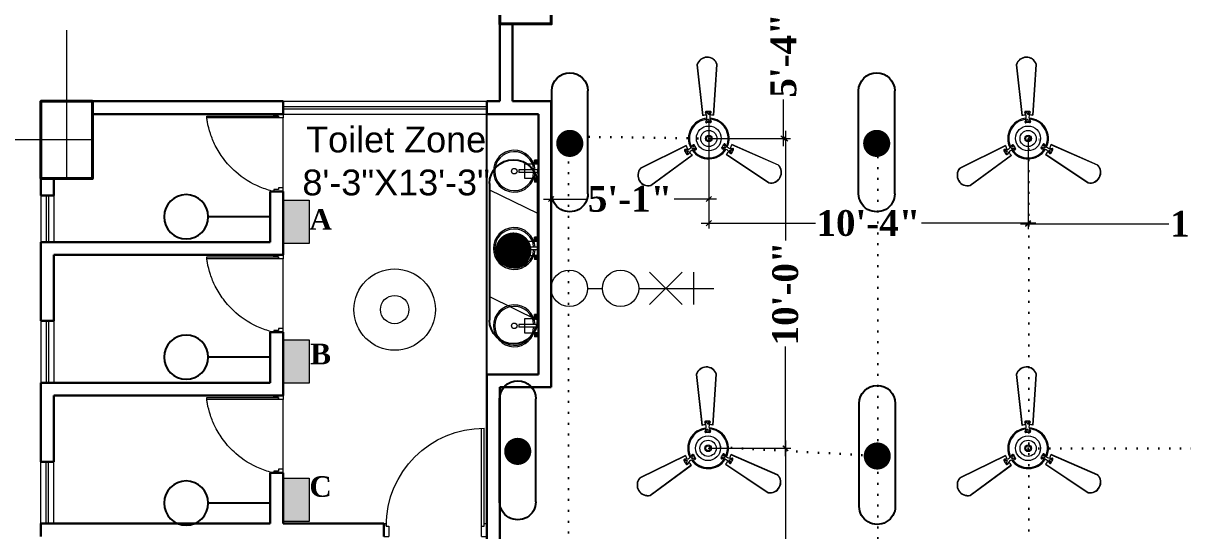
# Model space of a CAD drawing. Header units: inches. Extents: x -12 to 20935469, y -1604 to 24729220.
# Drawn here: x 20824037 to 20824486.9, y 24654693.5 to 24654890.5 of the extents above; entities that cross this region are included whole.
import ezdxf

# ---------------------------------------------------------------- set-up
doc = ezdxf.new("R2010")
doc.units = ezdxf.units.IN
doc.header["$LTSCALE"] = 0.03
doc.header["$MEASUREMENT"] = 0
doc.header["$PDMODE"] = 32
doc.header["$PDSIZE"] = 15
doc.linetypes.add('ACAD_ISO08W100', pattern=[36, 24, -3, 6, -3])
doc.linetypes.add('DOT', pattern=[0.25, 0, -0.25])
for name, color, linetype, lineweight in [('0-elect.fixture-3 fan', 200, 'Continuous', 20), ('column', 1, 'Continuous', 40), ('Dimiention', 75, 'Continuous', 18), ('Door', 7, 'Continuous', 18), ('E-CF', 4, 'Continuous', 30), ('Glass Line', 252, 'Continuous', 9), ('Grid Line', 252, 'Continuous', 18), ('line', 7, 'Continuous', 9), ('Main Wall', 7, 'Continuous', 30), ('TOILET FIXTURE', 142, 'Continuous', 5), ('wind.', 150, 'Continuous', 20)]:
    doc.layers.add(name, color=color, linetype=linetype, lineweight=lineweight)
for name, color, linetype in [('DIM TEXT 2025', 7, 'Continuous'), ('H', 154, 'Continuous'), ('SB TEXT', 215, 'DOT'), ('TEXT', 7, 'Continuous'), ('w', 188, 'DOT')]:
    doc.layers.add(name, color=color, linetype=linetype)
doc.styles.add('2', font='swisscl.ttf')
doc.styles.get("Standard").update_dxf_attribs({"font": 'timesbd.ttf'})
doc.dimstyles.new('Standard 8', dxfattribs={"dimtxt": 7, "dimasz": 2, "dimexe": 2, "dimexo": 2, "dimgap": 2, "dimtad": 0, "dimdec": 0, "dimzin": 3, "dimdsep": 46, "dimlunit": 4, "dimtxsty": 'Standard', "dimblk": 'OBLIQUE', "dimcen": 3, "dimdle": 3, "dimclrd": 256, "dimclre": 256, "dimclrt": 256, "dimadec": 0, "dimazin": 0, "dimtfac": 1, "dimtdec": 0, "dimtix": 1, "dimtofl": 0, "dimtmove": 0, "dimatfit": 0, "dimldrblk": 'OBLIQUE', "dimfxl": 1, "dimtolj": 1, "dimtzin": 0, "dimlwd": -1, "dimlwe": -1, "dimarcsym": 0})

# ---------------------------------------------------------------- blocks, each defined once
blk = doc.blocks.new('7-flat-72')
at = {"layer": 'Glass Line', "color": 8, "ltscale": 20}
for p, q in [((-64476.55, 376959.41), (-64476.55, 376966.61)), ((-64475.47, 376966.61), (-64476.55, 376966.61)), ((-64475.47, 376959.41), (-64475.47, 376966.61)), ((-64478.71, 376960.49), (-64480.33, 376960.49)), ((-64480.33, 376959.52), (-64480.33, 376960.49)), ((-64478.71, 376959.52), (-64480.33, 376959.52)), ((-64480.33, 376959.05), (-64480.33, 376959.41)), ((-64478.71, 376959.41), (-64480.33, 376959.41)), ((-64478.71, 376959.05), (-64480.33, 376959.05)), ((-64480.28, 376959.52), (-64480.28, 376960.49)), ((-64480.15, 376959.52), (-64480.15, 376960.49)), ((-64480.15, 376959.41), (-64480.15, 376959.52)), ((-64479.92, 376959.52), (-64479.92, 376960.49)), ((-64479.52, 376959.52), (-64479.52, 376960.49)), ((-64479.13, 376959.52), (-64479.13, 376960.49)), ((-64478.9, 376959.52), (-64478.9, 376960.49)), ((-64478.89, 376959.41), (-64478.89, 376959.52)), ((-64478.77, 376959.52), (-64478.77, 376960.49)), ((-64478.71, 376959.52), (-64478.71, 376960.49)), ((-64478.71, 376959.05), (-64478.71, 376959.41)), ((-64475.11, 376959.41), (-64476.91, 376959.41)), ((-64476.91, 376959.05), (-64476.91, 376959.41)), ((-64475.11, 376959.05), (-64476.91, 376959.05)), ((-64475.11, 376959.05), (-64475.11, 376959.41)), ((-64473.31, 376960.49), (-64471.69, 376960.49)), ((-64473.31, 376959.52), (-64473.31, 376960.49)), ((-64473.31, 376959.52), (-64471.69, 376959.52)), ((-64473.31, 376959.05), (-64473.31, 376959.41)), ((-64473.31, 376959.41), (-64471.69, 376959.41)), ((-64473.31, 376959.05), (-64471.69, 376959.05)), ((-64473.26, 376959.52), (-64473.26, 376960.49)), ((-64473.13, 376959.52), (-64473.13, 376960.49)), ((-64473.13, 376959.41), (-64473.13, 376959.52)), ((-64472.9, 376959.52), (-64472.9, 376960.49)), ((-64472.5, 376959.52), (-64472.5, 376960.49)), ((-64472.11, 376959.52), (-64472.11, 376960.49)), ((-64471.88, 376959.52), (-64471.88, 376960.49)), ((-64471.87, 376959.41), (-64471.87, 376959.52)), ((-64471.75, 376959.52), (-64471.75, 376960.49)), ((-64471.69, 376959.52), (-64471.69, 376960.49)), ((-64471.69, 376959.05), (-64471.69, 376959.41))]:
    blk.add_line(p, q, dxfattribs=at)
blk.add_circle((-64476.02, 376968.4, 0), 1.08, dxfattribs=at)
for radius, start, end in [(8.1, 273.8334, 266.1883), (7.55, 274.115, 265.9068)]:
    blk.add_arc((-64476.02, 376968.4, 0), radius, start, end, dxfattribs=at)
blk = doc.blocks.new('SFSFSFS-flat-72')
at = {"layer": 'TOILET FIXTURE', "ltscale": 0.2}
blk.add_lwpolyline([(-3918.47, -3608.1), (-3918.47, -3602.7), (-3923.87, -3602.7), (-3923.87, -3608.1)], close=True, dxfattribs=at)
at = {"layer": 'TOILET FIXTURE', "ltscale": 20}
blk.add_blockref('7-flat-72', (60554.84, -380567.16), dxfattribs=at)
blk = doc.blocks.new('$D40')
at = {"layer": 'Door'}
for p, q in [((1, 4), (1, 42)), ((2, 0), (2, 41.99)), ((1, 5), (0, 5)), ((40, 5), (38.99, 5)), ((39, 5), (39, 4)), ((2, 0), (0, 0)), ((2, 4), (1, 4)), ((39, 4), (38, 4)), ((38, 4), (38, 0)), ((40, 0), (38, 0))]:
    blk.add_line(p, q, dxfattribs=at)
blk.add_arc((1, 4), 38, 0, 90, dxfattribs=at)
blk = doc.blocks.new('sssss-flat-876')
at = {"layer": 'Door', "linetype": 'Continuous', "ltscale": 3}
blk.add_line((3666.52, 84027.2), (3666.52, 84055.74), dxfattribs=at)
at = {"layer": 'Door', "linetype": 'Continuous', "ltscale": 3, "extrusion": (-7.21527e-09, -3.35624e-18, 1), "elevation": 0}
for points in [[(3666.52, 84057.2), (3666.52, 84055.74), (3668.35, 84055.74), (3668.35, 84056.47), (3670.18, 84056.47), (3670.18, 84057.2)], [(3668.35, 84055.74), (3696.16, 84055.74), (3696.16, 84056.47), (3668.35, 84056.47)]]:
    blk.add_lwpolyline(points, close=True, dxfattribs=at)
at = {"layer": 'Door', "linetype": 'Continuous', "ltscale": 3, "flags": 128}
blk.add_lwpolyline([(3670.18, 84027.2, 0.04096), (3675.47, 84028.9, 0.082496), (3684.93, 84034.78, 0.052187), (3689.72, 84039.97, 0.043988), (3692.86, 84045.05, 0.036571), (3694.75, 84049.63, 0.034751), (3695.92, 84054.2, 0.011435), (3696.16, 84055.74)], format="xyb", dxfattribs=at)
at = {"layer": 'Door', "linetype": 'Continuous', "ltscale": 3}
blk.add_lwpolyline([(3666.52, 84027.2), (3666.52, 84028.66), (3668.35, 84028.66), (3668.35, 84027.93), (3670.18, 84027.93), (3670.18, 84027.2)], close=True, dxfattribs=at)
blk = doc.blocks.new('bulb')
at = {"layer": 'line', "color": 4, "lineweight": 25, "ltscale": 50}
for p, q in [((20823168.7, 24658803.9), (20823168.7, 24658777.61)), ((20823168.7, 24658790.76), (20823209.88, 24658790.76))]:
    blk.add_line(p, q, dxfattribs=at)
blk.add_circle((20823224.56, 24658790.76), 14.68, dxfattribs=at)
blk = doc.blocks.new('FDDF')
at = {"layer": 'line', "color": 6, "linetype": 'Continuous', "lineweight": 25, "ltscale": 50}
for p, q in [((7351582.6, 3307777.3), (7351582.6, 3307351.8)), ((7351732.3, 3307777.3), (7351732.3, 3307351.8))]:
    blk.add_line(p, q, dxfattribs=at)
at = {"layer": 'line', "color": 6, "linetype": 'Continuous', "lineweight": 40, "ltscale": 50, "const_width": 56.1}
blk.add_lwpolyline([(7351657.4, 3307596.9, 1), (7351657.4, 3307540.8, 1)], format="xyb", close=True, dxfattribs=at)
at = {"layer": 'line', "color": 6, "linetype": 'Continuous', "lineweight": 25, "ltscale": 50}
for centre, start, end in [((7351657.4, 3307777.3), 0, 180), ((7351657.4, 3307351.8), 180, 0)]:
    blk.add_arc(centre, 74.8, start, end, dxfattribs=at)
blk = doc.blocks.new('JJUJUJUKI')
at = {"layer": 'line', "color": 6, "ltscale": 50}
for p, q in [((7363094.9, 3291793.9), (7362945.3, 3291866.9)), ((7363094.9, 3291460.9), (7362945.3, 3291533.9))]:
    blk.add_line(p, q, dxfattribs=at)
at = {"layer": 'line', "color": 5, "xscale": -1, "rotation": 180}
blk.add_blockref('FDDF', (11362.6, 6599218.7), dxfattribs=at)
blk = doc.blocks.new('RTRT')
at = {"layer": 'line', "color": 5}
blk.add_blockref('JJUJUJUKI', (0, 0), dxfattribs=at)
blk = doc.blocks.new('JUJUJUKIII')
at = {"layer": 'H', "ltscale": 50, "true_color": 0x999999, "transparency": 33554556}
h = blk.add_hatch(color=253, dxfattribs=at)
h.dxf.hatch_style = 1
h.paths.add_polyline_path([(7363219.9, 3291034.2), (7363425.7, 3291034.2), (7363425.7, 3291376.7), (7363219.9, 3291376.7)])
at = {"layer": 'Dimiention', "color": 4, "ltscale": 50}
blk.add_lwpolyline([(7363219.9, 3291034.2), (7363425.7, 3291034.2), (7363425.7, 3291376.7), (7363219.9, 3291376.7)], close=True, dxfattribs=at)
blk = doc.blocks.new('E-CF')
at = {"layer": '0-elect.fixture-3 fan', "color": 230, "linetype": 'ByBlock', "lineweight": 13, "ltscale": 5}
for p, q in [((-1.45, 6.53), (-2.38, 20.87)), ((-1.35, 6.55), (-2.29, 20.85)), ((3.24, 20.73), (1.65, 6.48)), ((3.34, 20.73), (1.74, 6.45)), ((-19.63, -7.46), (-6.46, -1.71)), ((-19.57, -7.54), (-6.43, -1.8)), ((6.34, -2.1), (19.2, -8.44)), ((6.37, -2.01), (19.25, -8.36)), ((-4.99, -4.44), (-16.92, -12.4)), ((-4.93, -4.51), (-16.88, -12.49)), ((16.28, -13.26), (4.71, -4.73)), ((16.32, -13.17), (4.78, -4.66))]:
    blk.add_line(p, q, dxfattribs=at)
at = {"layer": '0-elect.fixture-3 fan', "color": 232, "linetype": 'ByBlock', "lineweight": 13, "ltscale": 5}
for p, q in [((-0.33, 6.68), (-0.62, 7.28)), ((-0.29, 7.46), (-0.15, 7.2)), ((-0.02, 6.87), (0.23, 7.01)), ((0.48, 7.43), (0.62, 7.18)), ((0.63, 6.66), (0.96, 7.25)), ((-0.35, 5.43), (-0.66, 4.81)), ((-0.35, 4.97), (-0.22, 4.72)), ((0.04, 5.2), (0.29, 5.33)), ((0.42, 4.9), (0.56, 4.65)), ((0.6, 5.41), (0.87, 4.78)), ((-6.08, -2.77), (-6.75, -2.79)), ((-6.68, -3.29), (-6.53, -3.05)), ((-4.99, -2.18), (-4.57, -1.62)), ((-4.52, -2.55), (-4.76, -2.41)), ((-4.53, -3.01), (-3.84, -2.97)), ((-4.46, -2.08), (-4.31, -1.83)), ((-4.13, -2.78), (-3.98, -2.54)), ((4.38, -3.22), (3.69, -3.14)), ((4.03, -2.81), (3.74, -2.8)), ((4.47, -2.17), (4.18, -2.17)), ((4.47, -2.63), (4.47, -2.91)), ((4.87, -2.41), (4.49, -1.83)), ((5.94, -3.05), (6.61, -3.1)), ((-6.31, -3.97), (-6.16, -3.73)), ((-5.94, -3.44), (-6.18, -3.29)), ((-5.62, -3.61), (-6, -4.17)), ((5.44, -3.87), (5.79, -4.45)), ((6.19, -4.13), (5.9, -4.12)), ((5.95, -3.42), (5.94, -3.7)), ((6.6, -3.47), (6.31, -3.46))]:
    blk.add_line(p, q, dxfattribs=at)
at = {"layer": '0-elect.fixture-3 fan', "color": 5, "lineweight": 13}
blk.add_line((0, 0), (0, 0), dxfattribs=at)
at = {"layer": '0-elect.fixture-3 fan', "color": 230, "linetype": 'ByBlock', "lineweight": 13, "ltscale": 5, "extrusion": (0, 0, -1)}
for centre, major_axis, start_param, end_param in [((0.46, 19.91), (-2.12, 2.12), 5.823867, 8.359631), ((0.46, 19.91), (-2.05, 2.05), 5.830329, 8.353169), ((0, 0), (4.72, 4.72), -1.003222, -0.833722), ((0, 0), (4.72, 4.72), -0.690743, -0.521244), ((0, 0), (-4.05, 4.05), 5.068563, 7.021343), ((0, 0), (-3.85, 3.85), 5.085186, 7.003917), ((0, 0), (-4.05, 4.05), 0.879773, 2.832553), ((0, 0), (-3.85, 3.85), 0.896396, 2.815126), ((0, 0), (-4.72, 4.72), 5.068843, 5.238343), ((0, 0), (4.05, 4.05), 1.403372, 3.356151), ((0, 0), (-3.85, 3.85), 2.990791, 4.909522), ((0, 0), (-4.72, 4.72), 2.66197, 2.831469), ((0, 0), (4.72, 4.72), 3.185569, 3.355068), ((0, 0), (4.72, 4.72), 1.403652, 1.573151), ((-17.47, -9.55), (-2.12, 2.12), 3.729471, 6.265236), ((-17.47, -9.55), (-2.05, 2.05), 3.735934, 6.258773), ((17, -10.35), (-2.12, 2.12), 1.635076, 4.170841), ((17, -10.35), (2.05, 2.05), 0.070743, 2.593582)]:
    blk.add_ellipse(centre, major_axis=major_axis, ratio=1, start_param=start_param, end_param=end_param, dxfattribs=at)
at = {"layer": '0-elect.fixture-3 fan', "color": 232, "linetype": 'ByBlock', "lineweight": 13, "ltscale": 5, "extrusion": (0, 0, -1)}
for centre, major_axis, start_param, end_param in [((-0.41, 7.39), (-0.169, 0.169), 5.038692, 7.013305), ((0, 0), (5.4, 5.4), -0.840677, -0.683789), ((-0.22, 7.33), (0.101, 0.101), 3.926991, 10.210176), ((-2.18, 6.1), (-1.37, 1.37), 2.052913, 2.705807), ((0.11, 6.94), (0.101, 0.101), 3.926991, 10.210176), ((0.55, 7.31), (0.101, 0.101), 3.926991, 10.210176), ((2.58, 5.99), (1.46, 1.46), 3.643048, 4.257264), ((0.75, 7.36), (-0.169, 0.169), 0.887007, 2.86162), ((-0.44, 4.71), (0.169, 0.169), 2.26283, 4.381754), ((-0.28, 4.84), (0.101, 0.101), 3.926991, 10.210176), ((0, 0), (3.17, 3.17), -0.878763, -0.645703), ((0.17, 5.27), (0.101, 0.101), 3.926991, 10.210176), ((0.49, 4.78), (0.101, 0.101), 3.926991, 10.210176), ((0.66, 4.68), (0.169, 0.169), 0.376965, 2.49589), ((-6.75, -3.02), (0.169, 0.169), 3.505001, 5.479614), ((0, 0), (-5.4, 5.4), 4.91891, 5.075797), ((-6.6, -3.17), (0.101, 0.101), 3.926991, 10.210176), ((-6.06, -3.36), (0.101, 0.101), 3.926991, 10.210176), ((-6.47, -0.75), (1.46, 1.46), 1.548653, 2.162869), ((-4.19, -4.93), (-1.37, 1.37), 6.241703, 6.894597), ((-4.64, -2.48), (-0.101, 0.101), 5.497787, 11.780972), ((-4.38, -1.76), (-0.169, 0.169), 6.136552, 8.255476), ((-4.38, -1.96), (-0.101, 0.101), 5.497787, 11.780972), ((-4.05, -2.66), (0.101, 0.101), 3.926991, 10.210176), ((0, 0), (-3.17, 3.17), 4.880824, 5.113884), ((-3.86, -2.73), (0.169, 0.169), 0.168435, 2.287359), ((3.72, -2.9), (0.169, 0.169), 2.471361, 4.590285), ((0, 0), (-3.17, 3.17), 2.786429, 3.019489), ((3.89, -2.81), (0.101, 0.101), 3.926991, 10.210176), ((4.29, -1.97), (-0.169, 0.169), 5.928021, 8.046946), ((4.33, -2.17), (0.101, 0.101), 3.926991, 10.210176), ((4.47, -2.77), (0.101, 0.101), 3.926991, 10.210176), ((3.89, -5.22), (-1.46, 1.46), 1.025054, 1.63927), ((6.36, -1.16), (1.37, 1.37), 2.576511, 3.229406), ((6.6, -3.33), (-0.169, 0.169), 0.849902, 2.824515), ((-6.19, -4.04), (0.169, 0.169), 1.373501, 3.348114), ((-6.24, -3.85), (0.101, 0.101), 3.926991, 10.210176), ((6, -4.32), (-0.169, 0.169), 2.981402, 4.956015), ((5.95, -3.56), (-0.101, 0.101), 5.497787, 11.780972), ((6.05, -4.13), (0.101, 0.101), 3.926991, 10.210176), ((0, 0), (-5.4, 5.4), 2.824515, 2.981402), ((6.45, -3.47), (-0.101, 0.101), 5.497787, 11.780972)]:
    blk.add_ellipse(centre, major_axis=major_axis, ratio=1, start_param=start_param, end_param=end_param, dxfattribs=at)
at = {"layer": '0-elect.fixture-3 fan', "linetype": 'ByBlock', "lineweight": 13, "ltscale": 5, "extrusion": (0, 0, -1)}
blk.add_ellipse((0.01, 0.03), major_axis=(-2.47, 2.47), ratio=1, start_param=5.497787, end_param=11.780972, dxfattribs=at)
at = {"layer": '0-elect.fixture-3 fan', "color": 200, "linetype": 'ByBlock', "lineweight": 13, "ltscale": 5, "extrusion": (0, 0, -1)}
blk.add_ellipse((0, 0), major_axis=(-1.61, 1.61), ratio=1, start_param=5.497787, end_param=11.780972, dxfattribs=at)
at = {"layer": '0-elect.fixture-3 fan', "color": 190, "linetype": 'ByBlock', "lineweight": 13, "ltscale": 5, "extrusion": (0, 0, -1)}
for major_axis, start_param, end_param in [((0.666, 0.666), 3.926991, 10.210176), ((-0.461, 0.461), 5.497787, 11.780972)]:
    blk.add_ellipse((0, 0), major_axis=major_axis, ratio=1, start_param=start_param, end_param=end_param, dxfattribs=at)
blk = doc.blocks.new('_Oblique')
at = {"color": 0, "linetype": 'ByBlock', "lineweight": -2}
blk.add_line((-0.5, -0.5), (0.5, 0.5), dxfattribs=at)
blk = doc.blocks.new('*D296')
at = {"layer": 'Defpoints', "color": 0, "transparency": 16777216}
for p in [(20824302.98, 24654845.74), (20824426.82, 24654845.77), (20824426.82, 24654812.88)]:
    blk.add_point(p, dxfattribs=at)
at = {"layer": 'DIM TEXT 2025', "lineweight": 0, "transparency": 16777216}
for p, q in [((20824302.98, 24654845.74), (20824302.98, 24654810.88)), ((20824426.82, 24654845.77), (20824426.82, 24654810.88)), ((20824299.98, 24654812.88), (20824344.32, 24654812.88)), ((20824429.82, 24654812.88), (20824385.48, 24654812.88))]:
    blk.add_line(p, q, dxfattribs=at)
at = {"layer": 'DIM TEXT 2025', "lineweight": 0, "transparency": 16777216, "xscale": 2, "yscale": 2, "zscale": 2, "rotation": 180}
blk.add_blockref('_Oblique', (20824302.98, 24654812.88), dxfattribs=at)
at = {"layer": 'DIM TEXT 2025', "lineweight": 0, "transparency": 16777216, "xscale": 2, "yscale": 2, "zscale": 2}
blk.add_blockref('_Oblique', (20824426.82, 24654812.88), dxfattribs=at)
at = {"layer": 'DIM TEXT 2025', "lineweight": 0, "transparency": 16777216, "insert": (20824364.9, 24654812.88), "char_height": 10, "attachment_point": 5}
blk.add_mtext('\\A1;10\'-4"', dxfattribs=at)
blk = doc.blocks.new('*D297')
at = {"layer": 'Defpoints', "color": 0, "transparency": 16777216}
for p in [(20824426.84, 24654845.74), (20824577.32, 24654845.74), (20824577.32, 24654812.59)]:
    blk.add_point(p, dxfattribs=at)
at = {"layer": 'DIM TEXT 2025', "lineweight": 0, "transparency": 16777216}
for p, q in [((20824426.84, 24654845.74), (20824426.84, 24654810.59)), ((20824577.32, 24654845.74), (20824577.32, 24654810.59)), ((20824423.84, 24654812.59), (20824481.5, 24654812.59)), ((20824580.32, 24654812.59), (20824522.66, 24654812.59))]:
    blk.add_line(p, q, dxfattribs=at)
at = {"layer": 'DIM TEXT 2025', "lineweight": 0, "transparency": 16777216, "xscale": 2, "yscale": 2, "zscale": 2, "rotation": 180}
blk.add_blockref('_Oblique', (20824426.84, 24654812.59), dxfattribs=at)
at = {"layer": 'DIM TEXT 2025', "lineweight": 0, "transparency": 16777216, "xscale": 2, "yscale": 2, "zscale": 2}
blk.add_blockref('_Oblique', (20824577.32, 24654812.59), dxfattribs=at)
at = {"layer": 'DIM TEXT 2025', "lineweight": 0, "transparency": 16777216, "insert": (20824502.08, 24654812.59), "char_height": 10, "attachment_point": 5}
blk.add_mtext('\\A1;12\'-6"', dxfattribs=at)
blk = doc.blocks.new('*D185')
at = {"layer": 'Defpoints', "color": 0, "transparency": 16777216}
for p in [(20824241.85, 24654853.07), (20824302.98, 24654853.07), (20824241.85, 24654822.27)]:
    blk.add_point(p, dxfattribs=at)
at = {"layer": 'DIM TEXT 2025', "lineweight": 0, "transparency": 16777216}
for p, q in [((20824241.85, 24654853.07), (20824241.85, 24654820.27)), ((20824302.98, 24654853.07), (20824302.98, 24654820.27)), ((20824238.85, 24654822.27), (20824255.3, 24654822.27)), ((20824305.98, 24654822.27), (20824289.53, 24654822.27))]:
    blk.add_line(p, q, dxfattribs=at)
at = {"layer": 'DIM TEXT 2025', "lineweight": 0, "transparency": 16777216, "xscale": 2, "yscale": 2, "zscale": 2, "rotation": 180}
blk.add_blockref('_Oblique', (20824241.85, 24654822.27), dxfattribs=at)
at = {"layer": 'DIM TEXT 2025', "lineweight": 0, "transparency": 16777216, "xscale": 2, "yscale": 2, "zscale": 2}
blk.add_blockref('_Oblique', (20824302.98, 24654822.27), dxfattribs=at)
at = {"layer": 'DIM TEXT 2025', "lineweight": 0, "transparency": 16777216, "insert": (20824272.42, 24654822.27), "char_height": 10, "attachment_point": 5}
blk.add_mtext('\\A1;5\'-1"', dxfattribs=at)
blk = doc.blocks.new('*D299')
at = {"layer": 'Defpoints', "color": 0, "transparency": 16777216}
for p in [(20824302.98, 24654845.74), (20824302.7, 24654725.55), (20824332.69, 24654725.55)]:
    blk.add_point(p, dxfattribs=at)
at = {"layer": 'DIM TEXT 2025', "lineweight": 0, "transparency": 16777216}
for p, q in [((20824332.69, 24654848.74), (20824332.69, 24654806.22)), ((20824302.98, 24654845.74), (20824334.69, 24654845.74)), ((20824332.69, 24654722.55), (20824332.69, 24654765.07)), ((20824302.7, 24654725.55), (20824334.69, 24654725.55))]:
    blk.add_line(p, q, dxfattribs=at)
at = {"layer": 'DIM TEXT 2025', "lineweight": 0, "transparency": 16777216, "xscale": 2, "yscale": 2, "zscale": 2}
for p, rotation in [((20824332.69, 24654845.74), 90), ((20824332.69, 24654725.55), 270)]:
    blk.add_blockref('_Oblique', p, dxfattribs=dict(at, rotation=rotation))
at = {"layer": 'DIM TEXT 2025', "lineweight": 0, "transparency": 16777216, "insert": (20824332.69, 24654785.64), "char_height": 10, "attachment_point": 5, "rotation": 90}
blk.add_mtext('\\A1;10\'-0"', dxfattribs=at)
blk = doc.blocks.new('*D300')
at = {"layer": 'Defpoints', "color": 0, "transparency": 16777216}
for p in [(20824302.7, 24654725.55), (20824302.98, 24654605.1), (20824332.79, 24654605.1)]:
    blk.add_point(p, dxfattribs=at)
at = {"layer": 'DIM TEXT 2025', "lineweight": 0, "transparency": 16777216}
for p, q in [((20824332.79, 24654728.55), (20824332.79, 24654685.9)), ((20824302.7, 24654725.55), (20824334.79, 24654725.55)), ((20824332.79, 24654602.1), (20824332.79, 24654644.74)), ((20824302.98, 24654605.1), (20824334.79, 24654605.1))]:
    blk.add_line(p, q, dxfattribs=at)
at = {"layer": 'DIM TEXT 2025', "lineweight": 0, "transparency": 16777216, "xscale": 2, "yscale": 2, "zscale": 2}
for p, rotation in [((20824332.79, 24654725.55), 90), ((20824332.79, 24654605.1), 270)]:
    blk.add_blockref('_Oblique', p, dxfattribs=dict(at, rotation=rotation))
at = {"layer": 'DIM TEXT 2025', "lineweight": 0, "transparency": 16777216, "insert": (20824332.79, 24654665.32), "char_height": 10, "attachment_point": 5, "rotation": 90}
blk.add_mtext('\\A1;10\'-0"', dxfattribs=at)
blk = doc.blocks.new('*D187')
at = {"layer": 'Defpoints', "color": 0, "transparency": 16777216}
for p in [(20824302.97, 24654910.18), (20824331.95, 24654910.18), (20824302.98, 24654845.74)]:
    blk.add_point(p, dxfattribs=at)
at = {"layer": 'DIM TEXT 2025', "lineweight": 0, "transparency": 16777216}
for p, q in [((20824331.95, 24654913.18), (20824331.95, 24654895.07)), ((20824302.97, 24654910.18), (20824333.95, 24654910.18)), ((20824331.95, 24654842.74), (20824331.95, 24654860.84)), ((20824302.98, 24654845.74), (20824333.95, 24654845.74))]:
    blk.add_line(p, q, dxfattribs=at)
at = {"layer": 'DIM TEXT 2025', "lineweight": 0, "transparency": 16777216, "xscale": 2, "yscale": 2, "zscale": 2}
for p, rotation in [((20824331.95, 24654910.18), 90), ((20824331.95, 24654845.74), 270)]:
    blk.add_blockref('_Oblique', p, dxfattribs=dict(at, rotation=rotation))
at = {"layer": 'DIM TEXT 2025', "lineweight": 0, "transparency": 16777216, "insert": (20824331.95, 24654877.96), "char_height": 10, "attachment_point": 5, "rotation": 90}
blk.add_mtext('\\A1;5\'-4"', dxfattribs=at)
blk = doc.blocks.new('GYTT')
at = {"layer": 'line', "color": 4, "ltscale": 50}
for radius in [19.73, 6.87]:
    blk.add_circle((20859470.76, -1441350.36), radius, dxfattribs=at)
blk = doc.blocks.new('gy')
at = {"layer": 'Dimiention', "color": 18, "ltscale": 50, "true_color": 0x000000}
for p, q in [((3543686.26, 5183217.13), (3543686.26, 5183211.14)), ((3543688.4, 5183217.13), (3543694.39, 5183211.14)), ((3543694.39, 5183217.13), (3543688.4, 5183211.14)), ((3543696.38, 5183214.14), (3543682.58, 5183214.14)), ((3543705.77, 5183214.14), (3543703.06, 5183214.14))]:
    blk.add_line(p, q, dxfattribs=at)
for centre in [(3543699.72, 5183214.14), (3543709.11, 5183214.14)]:
    blk.add_circle(centre, 3.34, dxfattribs=at)
blk = doc.blocks.new('GRID')
at = {"layer": 'Grid Line', "color": 252, "linetype": 'ACAD_ISO08W100', "lineweight": 9, "ltscale": 80, "true_color": 0x939598}
for p, q in [((20820144.28, 24639296.33), (20820144.28, 24639521.54)), ((20820154.14, 24639311.34), (20819943.28, 24639311.34))]:
    blk.add_line(p, q, dxfattribs=at)

msp = doc.modelspace()

# ---------------------------------------------------------------- linework, layer by layer
msp.add_line((20824216.85, 24654754.24), (20824216.85, 24654855.2))
at = {"layer": 'column', "lineweight": 40, "ltscale": 20}
for points in [[(20824241.85, 24654920.2), (20824221.85, 24654920.2), (20824221.85, 24654890.2), (20824241.85, 24654890.2)], [(20824063.88, 24654860.2), (20824043.88, 24654860.2), (20824043.88, 24654830.2), (20824063.88, 24654830.2)]]:
    msp.add_lwpolyline(points, close=True, dxfattribs=at)
at = {"layer": 'Main Wall', "lineweight": 30}
for p, q in [((20824221.85, 24654860.2), (20824221.85, 24654890.2)), ((20824226.85, 24654860.2), (20824226.85, 24654890.2)), ((20824063.88, 24654860.2), (20824137.85, 24654860.2)), ((20824137.85, 24654855.2), (20824137.85, 24654860.2)), ((20824216.85, 24654860.2), (20824221.85, 24654860.2)), ((20824216.85, 24654855.2), (20824216.85, 24654860.2)), ((20824226.85, 24654860.2), (20824241.85, 24654860.2)), ((20824241.85, 24654749.24), (20824241.85, 24654860.2)), ((20824063.88, 24654855.2), (20824137.85, 24654855.2)), ((20824216.85, 24654855.2), (20824236.85, 24654855.2)), ((20824236.85, 24654754.24), (20824236.85, 24654855.2)), ((20824043.88, 24654823.58), (20824043.88, 24654830.2)), ((20824132.85, 24654825.2), (20824137.85, 24654825.2)), ((20824132.85, 24654825.2), (20824132.85, 24654805.58)), ((20824132.85, 24654805.58), (20824043.88, 24654805.58)), ((20824043.88, 24654774.97), (20824043.88, 24654805.58)), ((20824137.85, 24654800.58), (20824048.88, 24654800.58)), ((20824132.85, 24654770.58), (20824132.85, 24654750.97)), ((20824137.85, 24654770.58), (20824132.85, 24654770.58)), ((20824216.85, 24654696.35), (20824216.85, 24654754.24)), ((20824216.85, 24654754.24), (20824236.85, 24654754.24)), ((20824132.85, 24654750.97), (20824043.88, 24654750.97)), ((20824043.88, 24654720.35), (20824043.88, 24654750.97)), ((20824221.85, 24654631.35), (20824221.85, 24654749.24)), ((20824221.85, 24654749.24), (20824241.85, 24654749.24)), ((20824137.85, 24654745.97), (20824048.88, 24654745.97)), ((20824048.88, 24654745.97), (20824048.88, 24654720.35)), ((20824043.88, 24654720.35), (20824048.88, 24654720.35)), ((20824137.85, 24654715.97), (20824132.85, 24654715.97)), ((20824043.88, 24654696.35), (20824132.85, 24654696.35)), ((20824043.88, 24654691.35), (20824043.88, 24654696.35)), ((20824176.85, 24654691.35), (20824176.85, 24654696.35)), ((20824216.85, 24654626.35), (20824216.85, 24654696.35))]:
    msp.add_line(p, q, dxfattribs=at)
for points in [[(20824048.88, 24654830.2), (20824048.88, 24654823.58)], [(20824137.85, 24654825.2), (20824137.85, 24654800.58)], [(20824048.88, 24654823.58), (20824043.88, 24654823.58)], [(20824048.88, 24654800.58), (20824048.88, 24654774.97)], [(20824048.88, 24654774.97), (20824043.88, 24654774.97)], [(20824137.85, 24654770.58), (20824137.85, 24654745.97)], [(20824132.85, 24654715.97), (20824132.85, 24654696.35)], [(20824137.85, 24654715.97), (20824137.85, 24654696.35)], [(20824137.85, 24654696.35), (20824176.85, 24654696.35)]]:
    msp.add_lwpolyline(points, dxfattribs=at)
at = {"layer": 'w', "linetype": 'DOT', "lineweight": 30, "ltscale": 550, "transparency": 33554661}
for p, q in [((20824248.61, 24654844.94), (20824248.61, 24654604.3)), ((20824302.98, 24654845.74), (20824249.09, 24654846.48)), ((20824426.84, 24654845.36), (20824434.73, 24654845.36)), ((20824427.12, 24654845.74), (20824427.12, 24654605.1)), ((20824368.61, 24654842.74), (20824368.61, 24654602.1)), ((20824303.34, 24654726.19), (20824368.32, 24654722.55)), ((20824426.84, 24654725.42), (20824508.88, 24654725.42))]:
    msp.add_line(p, q, dxfattribs=at)
at = {"layer": 'wind.', "lineweight": 5}
for p, q in [((20824137.85, 24654860.2), (20824216.85, 24654860.2)), ((20824137.85, 24654858.2), (20824216.85, 24654858.2)), ((20824137.85, 24654857.2), (20824216.85, 24654857.2)), ((20824137.85, 24654855.2), (20824216.85, 24654855.2)), ((20824043.88, 24654823.58), (20824043.88, 24654805.58)), ((20824045.88, 24654823.58), (20824045.88, 24654805.58)), ((20824046.88, 24654823.58), (20824046.88, 24654805.58)), ((20824048.88, 24654823.58), (20824048.88, 24654805.58)), ((20824043.88, 24654774.97), (20824043.88, 24654750.97)), ((20824045.88, 24654774.97), (20824045.88, 24654750.97)), ((20824046.88, 24654774.97), (20824046.88, 24654750.97)), ((20824048.88, 24654774.97), (20824048.88, 24654750.97)), ((20824043.88, 24654696.35), (20824043.88, 24654720.35)), ((20824045.88, 24654696.35), (20824045.88, 24654720.35)), ((20824046.88, 24654696.35), (20824046.88, 24654720.35)), ((20824048.88, 24654696.35), (20824048.88, 24654720.35))]:
    msp.add_line(p, q, dxfattribs=at)

# ---------------------------------------------------------------- block references
msp.add_blockref('GRID', (3909.6, 15533.86))
at = {"xscale": -0.5837749611745884, "yscale": 0.5837749611745884, "zscale": 0.5837749611745884}
for p in [(32980177.35, 10259630.77), (32980177.35, 10259576.29), (32980177.35, 10259519.68)]:
    msp.add_blockref('bulb', p, dxfattribs=at)
at = {"layer": 'Dimiention', "xscale": 2.112111447955701, "yscale": 2.112111447955701, "zscale": 2.112111447955701, "rotation": 180}
msp.add_blockref('gy', (28308957.48, 35602313.52), dxfattribs=at)
at = {"layer": 'Door', "ltscale": 20, "xscale": -1}
for p in [(20827804.37, 24570798), (20827804.37, 24570743.38), (20827804.37, 24570688.77)]:
    msp.add_blockref('sssss-flat-876', p, dxfattribs=at)
at = {"layer": 'Door', "xscale": -1}
msp.add_blockref('$D40', (20824216.85, 24654691.35), dxfattribs=at)
at = {"layer": 'E-CF', "xscale": -1.378879578969062, "yscale": 1.378879578969062, "zscale": 1.378879578969062}
for p in [(20824302.98, 24654845.74), (20824426.84, 24654845.74), (20824302.7, 24654725.55), (20824426.84, 24654725.55)]:
    msp.add_blockref('E-CF', p, dxfattribs=at)
at = {"layer": 'line', "color": 5}
for name, p, xscale, yscale, zscale, rotation in [('FDDF', (20135423.26, 24964752.03), -0.09369666655797602, 0.09369666655797602, 0.09369666655797602, 179.9999999896241), ('FDDF', (20135542.31, 24964752.03), -0.09369666655797602, 0.09369666655797602, 0.09369666655797602, 179.9999999896241), ('RTRT', (21739826.04, 25064122.24), 0.1243509933453808, 0.1243509933453808, 0.1243509933453808, 180), ('JUJUJUKIII', (21185441.26, 24493322.87), -0.04906729999451974, 0.04906729999451974, 0.04906729999451974, 359.9999999827058), ('JUJUJUKIII', (21185441.26, 24493268.68), -0.04906729999451974, 0.04906729999451974, 0.04906729999451974, 359.9999999827058), ('FDDF', (20135403.06, 24964632.53), -0.09369666655797602, 0.09369666655797602, 0.09369666655797602, 179.9999999896241), ('FDDF', (20135542.53, 24964630.73), -0.09369666655797602, 0.09369666655797602, 0.09369666655797602, 179.9999999896241), ('JUJUJUKIII', (21185441.26, 24493214.96), -0.04906729999451974, 0.04906729999451974, 0.04906729999451974, 359.9999999827058)]:
    msp.add_blockref(name, p, dxfattribs=dict(at, xscale=xscale, yscale=yscale, zscale=zscale, rotation=rotation))
at = {"layer": 'line', "color": 5, "xscale": 0.8000000007450581, "yscale": 0.8000000007450581, "zscale": 0.8000000007450581}
msp.add_blockref('GYTT', (4136604.49, 25807859.66), dxfattribs=at)
at = {"layer": 'TOILET FIXTURE', "ltscale": 20, "rotation": 90.00000000000001}
for p in [(20820628.74, 24658754.25), (20820628.74, 24658724.25), (20820628.74, 24658694.25)]:
    msp.add_blockref('SFSFSFS-flat-72', p, dxfattribs=at)

# ---------------------------------------------------------------- texts
at = {"layer": 'SB TEXT', "char_height": 8, "width": 227.4581, "attachment_point": 8, "rotation": 0}
for s, insert in [('\\A1;A', (20824152.39, 24654810.37)), ('\\A1;B', (20824152.39, 24654758.11)), ('\\A1;C', (20824152.39, 24654706.59))]:
    msp.add_mtext(s, dxfattribs=dict(at, insert=insert))
at = {"layer": 'TEXT', "color": 30, "lineweight": 5, "ltscale": 20, "insert": (20824181.68, 24654850.36), "char_height": 10, "attachment_point": 2, "style": '2'}
msp.add_mtext_dynamic_manual_height_columns('{\\fArial|b0|i0|c0|p34;\\C0;Toilet Zone\\P8\'-3"X13\'-3"}', width=104.7597, gutter_width=0.5, heights=[0], dxfattribs=at)

# ---------------------------------------------------------------- dimensions: what is measured, and where the dimension line sits
at = {"layer": 'DIM TEXT 2025', "lineweight": 0}
for base, p1, p2, picture, middle in [((20824331.95, 24654910.18), (20824302.98, 24654845.74), (20824302.97, 24654910.18), '*D187', (20824331.95, 24654877.96)), ((20824332.69, 24654725.55), (20824302.98, 24654845.74), (20824302.7, 24654725.55), '*D299', (20824332.69, 24654785.64)), ((20824332.79, 24654605.1), (20824302.7, 24654725.55), (20824302.98, 24654605.1), '*D300', (20824332.79, 24654665.32))]:
    dim = msp.add_linear_dim(base=base, p1=p1, p2=p2, angle=90, dimstyle='Standard 8', override={"dimtxt": 10, "dimexo": 0, "dimlwd": 0, "dimlwe": 0}, dxfattribs=at)
    dim.commit()
    dim.dimension.update_dxf_attribs({"geometry": picture, "text_midpoint": middle})
for base, p1, p2, picture, middle in [((20824241.85, 24654822.27), (20824302.98, 24654853.07), (20824241.85, 24654853.07), '*D185', (20824272.42, 24654822.27)), ((20824426.82, 24654812.88), (20824302.98, 24654845.74), (20824426.82, 24654845.77), '*D296', (20824364.9, 24654812.88)), ((20824577.32, 24654812.59), (20824426.84, 24654845.74), (20824577.32, 24654845.74), '*D297', (20824502.08, 24654812.59))]:
    dim = msp.add_linear_dim(base=base, p1=p1, p2=p2, dimstyle='Standard 8', override={"dimtxt": 10, "dimexo": 0, "dimlwd": 0, "dimlwe": 0}, dxfattribs=at)
    dim.commit()
    dim.dimension.update_dxf_attribs({"geometry": picture, "text_midpoint": middle})

doc.saveas('drawing.dxf')
